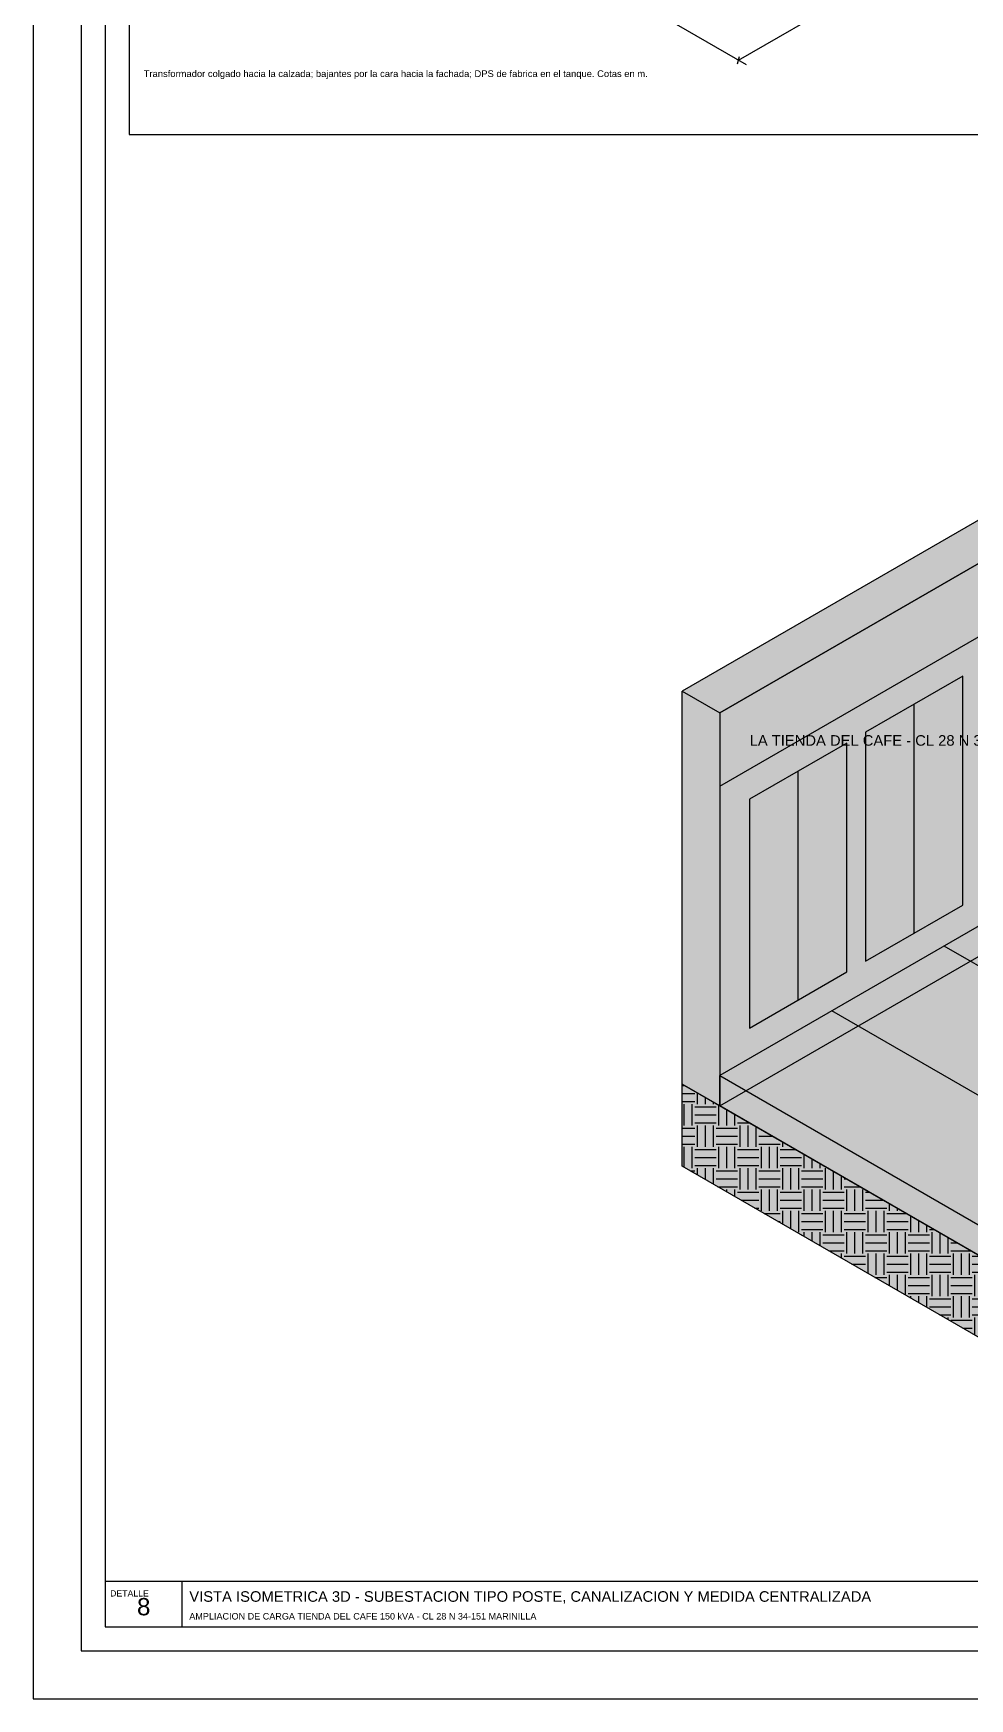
# Paper-space layout 'PLANCHA 3' of a CAD drawing. Header units: metres, sheet in millimetres. Extents: x 0 to 841, y 0 to 594.
# Drawn here: x 0 to 195.1, y 0 to 347.1 of the extents above; entities that cross this region are included whole.
import ezdxf
from ezdxf.enums import TextEntityAlignment as Align

# ---------------------------------------------------------------- set-up
doc = ezdxf.new("R2010")
doc.units = ezdxf.units.M
for name, color, linetype in [('COTAS', 7, 'CONTINUOUS'), ('ISO_FILL', 8, 'CONTINUOUS'), ('ISO_FINO', 7, 'CONTINUOUS'), ('ISO_LIN', 7, 'CONTINUOUS'), ('ISO_TXT', 7, 'CONTINUOUS'), ('MARCO', 7, 'CONTINUOUS'), ('TEXTO', 7, 'CONTINUOUS'), ('TITULOS', 5, 'CONTINUOUS')]:
    doc.layers.add(name, color=color, linetype=linetype)
doc.styles.add('ARIAL', font='arial.ttf')

psp = doc.layouts.new('PLANCHA 3')

# ---------------------------------------------------------------- hatches: boundary and pattern name
at = {"layer": 'ISO_FILL', "true_color": 0xd6d2c9}
psp.add_hatch(color=7, dxfattribs=at).paths.add_polyline_path([(143, 205.47), (337.86, 317.97), (330.06, 322.47), (135.21, 209.97)])
at = {"layer": 'ISO_FILL', "true_color": 0xcac7be}
psp.add_hatch(color=7, dxfattribs=at).paths.add_polyline_path([(143, 123.57), (337.86, 236.07), (337.86, 317.97), (143, 205.47)])
at = {"layer": 'ISO_FILL', "true_color": 0x333336}
psp.add_hatch(color=7, dxfattribs=at).paths.add_polyline_path([(143, 190.17), (337.86, 302.67), (337.86, 317.97), (143, 205.47)])
at = {"layer": 'ISO_FILL', "true_color": 0xc0bcb3}
psp.add_hatch(color=7, dxfattribs=at).paths.add_polyline_path([(221.41, 84.6), (416.27, 197.1), (337.86, 242.37), (143, 129.87)])
at = {"layer": 'ISO_FILL', "true_color": 0x87a1af}
for points in [[(173.4, 153.72), (193.66, 165.42), (193.66, 213.12), (173.4, 201.42)], [(149.24, 139.77), (169.5, 151.47), (169.5, 199.17), (149.24, 187.47)]]:
    psp.add_hatch(color=7, dxfattribs=at).paths.add_polyline_path(points)
at = {"layer": 'ISO_FILL', "true_color": 0xa8a59e}
psp.add_hatch(color=7, dxfattribs=at).paths.add_polyline_path([(143, 123.57), (135.21, 128.07), (135.21, 209.97), (143, 205.47)])
at = {"layer": 'ISO_FILL', "true_color": 0x97948d}
psp.add_hatch(color=7, dxfattribs=at).paths.add_polyline_path([(221.41, 78.3), (143, 123.57), (143, 129.87), (221.41, 84.6)])
at = {"layer": 'ISO_FILL', "true_color": 0x6c5239}
psp.add_hatch(color=7, dxfattribs=at).paths.add_polyline_path([(252.59, 43.2), (135.21, 110.97), (135.21, 128.07), (252.59, 60.3)])
at = {"layer": 'ISO_FILL'}
h = psp.add_hatch(dxfattribs=at)
h.set_pattern_fill('EARTH', scale=0.7)
h.paths.add_polyline_path([(252.59, 43.2), (135.21, 110.97), (135.21, 128.07), (252.59, 60.3)])

# ---------------------------------------------------------------- linework, layer by layer
at = {"layer": 'COTAS'}
for p, q in [((146.94, 341.5), (179.16, 360.1)), ((133.95, 349), (148.5, 340.6)), ((146.73, 340.73), (147.15, 342.27))]:
    psp.add_line(p, q, dxfattribs=at)
at = {"layer": 'ISO_FINO'}
for p, q in [((183.53, 159.57), (183.53, 207.27)), ((159.37, 145.62), (159.37, 193.32)), ((268.18, 111.6), (189.77, 156.87)), ((244.79, 98.1), (166.38, 143.37))]:
    psp.add_line(p, q, dxfattribs=at)
at = {"layer": 'ISO_LIN'}
for points in [[(143, 205.47), (337.86, 317.97), (330.06, 322.47), (135.21, 209.97)], [(143, 123.57), (337.86, 236.07), (337.86, 317.97), (143, 205.47)], [(143, 190.17), (337.86, 302.67), (337.86, 317.97), (143, 205.47)], [(221.41, 84.6), (416.27, 197.1), (337.86, 242.37), (143, 129.87)], [(173.4, 153.72), (193.66, 165.42), (193.66, 213.12), (173.4, 201.42)], [(143, 123.57), (135.21, 128.07), (135.21, 209.97), (143, 205.47)], [(149.24, 139.77), (169.5, 151.47), (169.5, 199.17), (149.24, 187.47)], [(221.41, 78.3), (143, 123.57), (143, 129.87), (221.41, 84.6)], [(252.59, 43.2), (135.21, 110.97), (135.21, 128.07), (252.59, 60.3)]]:
    psp.add_lwpolyline(points, close=True, dxfattribs=at)
at = {"layer": 'MARCO'}
for p, q in [((15, 24.5), (470, 24.5)), ((31, 15), (31, 24.5))]:
    psp.add_line(p, q, dxfattribs=at)
for points in [[(0, 0), (841, 0), (841, 594), (0, 594)], [(10, 10), (831, 10), (831, 584), (10, 584)], [(15, 15), (470, 15), (470, 572), (15, 572)], [(20, 326), (238, 326), (238, 548), (20, 548)]]:
    psp.add_lwpolyline(points, close=True, dxfattribs=at)

# ---------------------------------------------------------------- texts
at = {"layer": 'ISO_TXT', "style": 'ARIAL'}
psp.add_text('LA TIENDA DEL CAFE - CL 28 N 34-151', height=2.2, dxfattribs=at).set_placement((149.24, 198.63))
at = {"layer": 'TEXTO', "style": 'ARIAL'}
for s, height, p in [('Transformador colgado hacia la calzada; bajantes por la cara hacia la fachada; DPS de fabrica en el tanque. Cotas en m.', 1.4, (23, 338)), ('AMPLIACION DE CARGA TIENDA DEL CAFE 150 kVA - CL 28 N 34-151 MARINILLA', 1.35, (32.5, 16.5))]:
    psp.add_text(s, height=height, dxfattribs=at).set_placement(p)
at = {"layer": 'TITULOS', "style": 'ARIAL'}
for s, height, p in [('DETALLE', 1.3, (16, 21.3)), ('VISTA ISOMETRICA 3D - SUBESTACION TIPO POSTE, CANALIZACION Y MEDIDA CENTRALIZADA', 2.2, (32.5, 20.2))]:
    psp.add_text(s, height=height, dxfattribs=at).set_placement(p)
psp.add_text('8', height=3.6, dxfattribs=at).set_placement((23, 16.3), align=Align.BOTTOM_CENTER)

doc.saveas('drawing.dxf')
